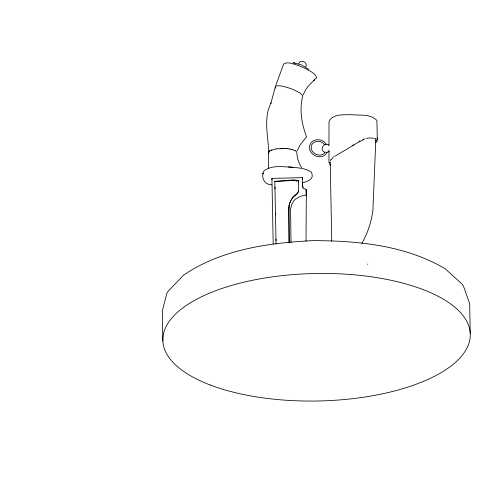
<?xml version="1.0" encoding="UTF-8"?>
<svg xmlns="http://www.w3.org/2000/svg" width="495" height="495" viewBox="0 0 495 495"><rect width="100%" height="100%" fill="white"/><g stroke="black" fill="none" stroke-linecap="round" stroke-linejoin="round"><path stroke-width="0.74" d="M328.958 162.36L328.971 150.072M328.977 145.462L329.014 121.659C332.547 113.411 344.087 115.032 351.5 114.654C359.896 115.613 370.65 113.658 376.924 120.495L377.289 139.398M268.507 168.622L268.544 153.673M375.884 140.939C374.597 139.188 379.034 140.809 376.138 140.24M306.028 241.195L306.25 204.2M306.257 203.476L306.331 196.93M288.87 209.1L289.136 243.026M288.888 209.478L288.925 207.51M288.901 208.927L289.086 205.679M288.975 207.399L289.136 205.276M330.115 162.694L329.664 162.855L330.128 162.688M297.173 150.796L300.199 144.744L306.566 136.849C301.616 123.886 299.159 109.42 302.81 95.795L300.081 93.054L293.671 89.793A26.223 10.11 20.8 0 0 288.437 87.832C284.421 86.687 280.139 85.128 275.925 86.074L275.387 86.631L270.821 103.449L271.05 102.793C262.975 118.819 268.5 136.54 268.748 153.438L268.674 151.959L270.208 150.517L276.47 148.847M275.387 86.631L275.461 88.116M289.154 205.648L289.674 203.006L291.747 198.761A15.815 14.392 -2.8 0 1 294.711 195.414M268.544 152.677L269.255 151.167L271.526 149.966M289.216 205.264L289.792 203.136M298.578 63.824C300.088 58.775 308.187 62.036 305.799 66.769M377.4 141.236L375.699 142.727M283.418 64.851L283.703 63.948C287.861 61.269 293.269 64.226 297.582 65.272A29.335 10.977 24.9 0 1 304.914 68.316C309.072 70.736 314.746 72.623 316.633 77.424L316.441 78.216L314.777 79.095M275.802 85.449L283.245 65.142M303.225 94.694L305.458 90.22L307.995 86.489L314.492 79.782L313.57 80.574M330.419 160.733L330.846 159.699M290.689 201.106L290.008 202.715M291.017 200.426L291.765 199.132M361.826 243.398C367.655 233.269 371.355 221.964 372.902 210.387L375.748 141.162L375.631 138.73L374.245 138.34M325.264 152.021C321.843 158.425 310.099 154.025 311.237 146.582C311.813 140.636 321.082 139.479 324.46 144.614M327.084 152.231C322.932 161.135 308.261 155.696 309.579 146.44C310.557 138.111 323.025 137.585 326.366 144.571M331.013 159.712L332.646 158.072M313.855 80.32L314.814 79.54M332.789 157.459L333.89 156.575M334.787 156.327L357.885 142.591L363.602 139.652M329.187 151.402L326.366 152.584M352.533 145.456L353.597 144.787M358.875 141.508L359.952 140.889M362.761 139.565L364.926 138.817M302.29 182.896C307.636 181.189 314.715 179.574 311.398 172.18C306.232 168.634 299.753 167.855 293.634 167.483M366.356 138.421L368.484 138L373.552 138.142M302.482 184.852L303.33 188.1A2.605 2.37 -2.8 0 0 303.924 188.62L306.158 189.313L306.263 194.863L300.267 196.397L295.515 199.138A13.922 12.666 -2.8 0 0 293.417 201.354L291.499 204.973L290.596 209.342L291.01 242.606M276.445 148.822L285.683 148.55M367.37 264.181L367.779 264.144M276.055 244.103L274.836 181.275L293.523 179.957A5.723 5.204 -2.8 0 1 294.803 179.97L296.288 180.397L296.691 181.04A1.058 0.965 -2.8 0 1 298.25 180.718A1.058 0.965 -2.8 0 1 298.38 182.166M280.127 148.512L283.845 148.469M273.19 243.973L271.928 178.392L302.346 177.649L302.42 179.153M288.35 166.957L293.139 167.316M293.015 167.316C283.381 166.914 272.157 164.612 263.885 170.973C260.661 177.086 264.299 185 271.86 184.79M285.665 148.531L287.49 148.704M287.471 148.679L289.247 148.933M329.664 162.836L329.057 162.552M292.99 62.735L301.721 64.994L308.967 69.393M293.64 62.834L295.02 63.032M289.228 148.908L290.924 149.243M290.899 149.218L292.483 149.632M292.477 149.614L295.119 150.678M324.98 152.367C318.731 150.393 324.237 141.001 329.045 145.313M330.45 165.237L329.361 163.833M295.1 150.659L296.839 152.014M296.691 181.04L294.822 180.341A5.723 5.204 -2.8 0 0 293.541 180.328L274.855 181.653L274.836 181.275M301.678 167.663C298.689 163.189 296.975 157.874 296.827 152.497M302.674 187.778L302.754 188.168M377.264 138.377L377.14 137.987L377.407 139.794M306.158 189.313L306.337 196.36L306.263 194.863M271.928 178.392L272.002 179.889M302.575 186.869L302.346 177.649M470.25 333.519L469.675 303.683L463.438 286.091L462.058 284.099L445.154 268.748C405.424 245.273 358.102 240.712 312.852 240.626C268.166 242.927 221.451 249.48 183.596 275.096L168.176 291.233L166.871 293.288L162.28 311.145L162.855 340.981M330.233 162.15L331.749 241.139M298.547 190.915L298.361 181.789A1.058 0.965 -2.8 0 0 298.231 180.347A1.058 0.965 -2.8 0 0 296.672 180.663M274.979 187.03L275.028 188.948M275.48 213.24L275.511 214.787M275.987 239.06L276.018 240.601M288.857 209.67L289.117 242.637M298.578 190.55A8.502 7.734 -2.8 0 1 294.723 195.432M292.186 198.52A15.815 14.392 -2.8 0 1 293.622 196.818M294.16 196.292A15.815 14.392 -2.8 0 1 294.729 195.791M298.596 190.922A8.502 7.734 -2.8 0 1 297.575 193.205M297.21 193.706A8.502 7.734 -2.8 0 1 296.121 194.844M295.868 195.049A8.502 7.734 -2.8 0 1 295.602 195.253M295.329 195.445A8.502 7.734 -2.8 0 1 294.742 195.81M263.093 173.392L262.944 173.906L263.093 173.392M210.066 384.937A153.753 63.762 -1.1 0 0 465.814 350.132A153.753 63.762 -1.1 0 0 273.772 276.674A153.753 63.762 -1.1 0 0 210.066 384.937"/></g></svg>
